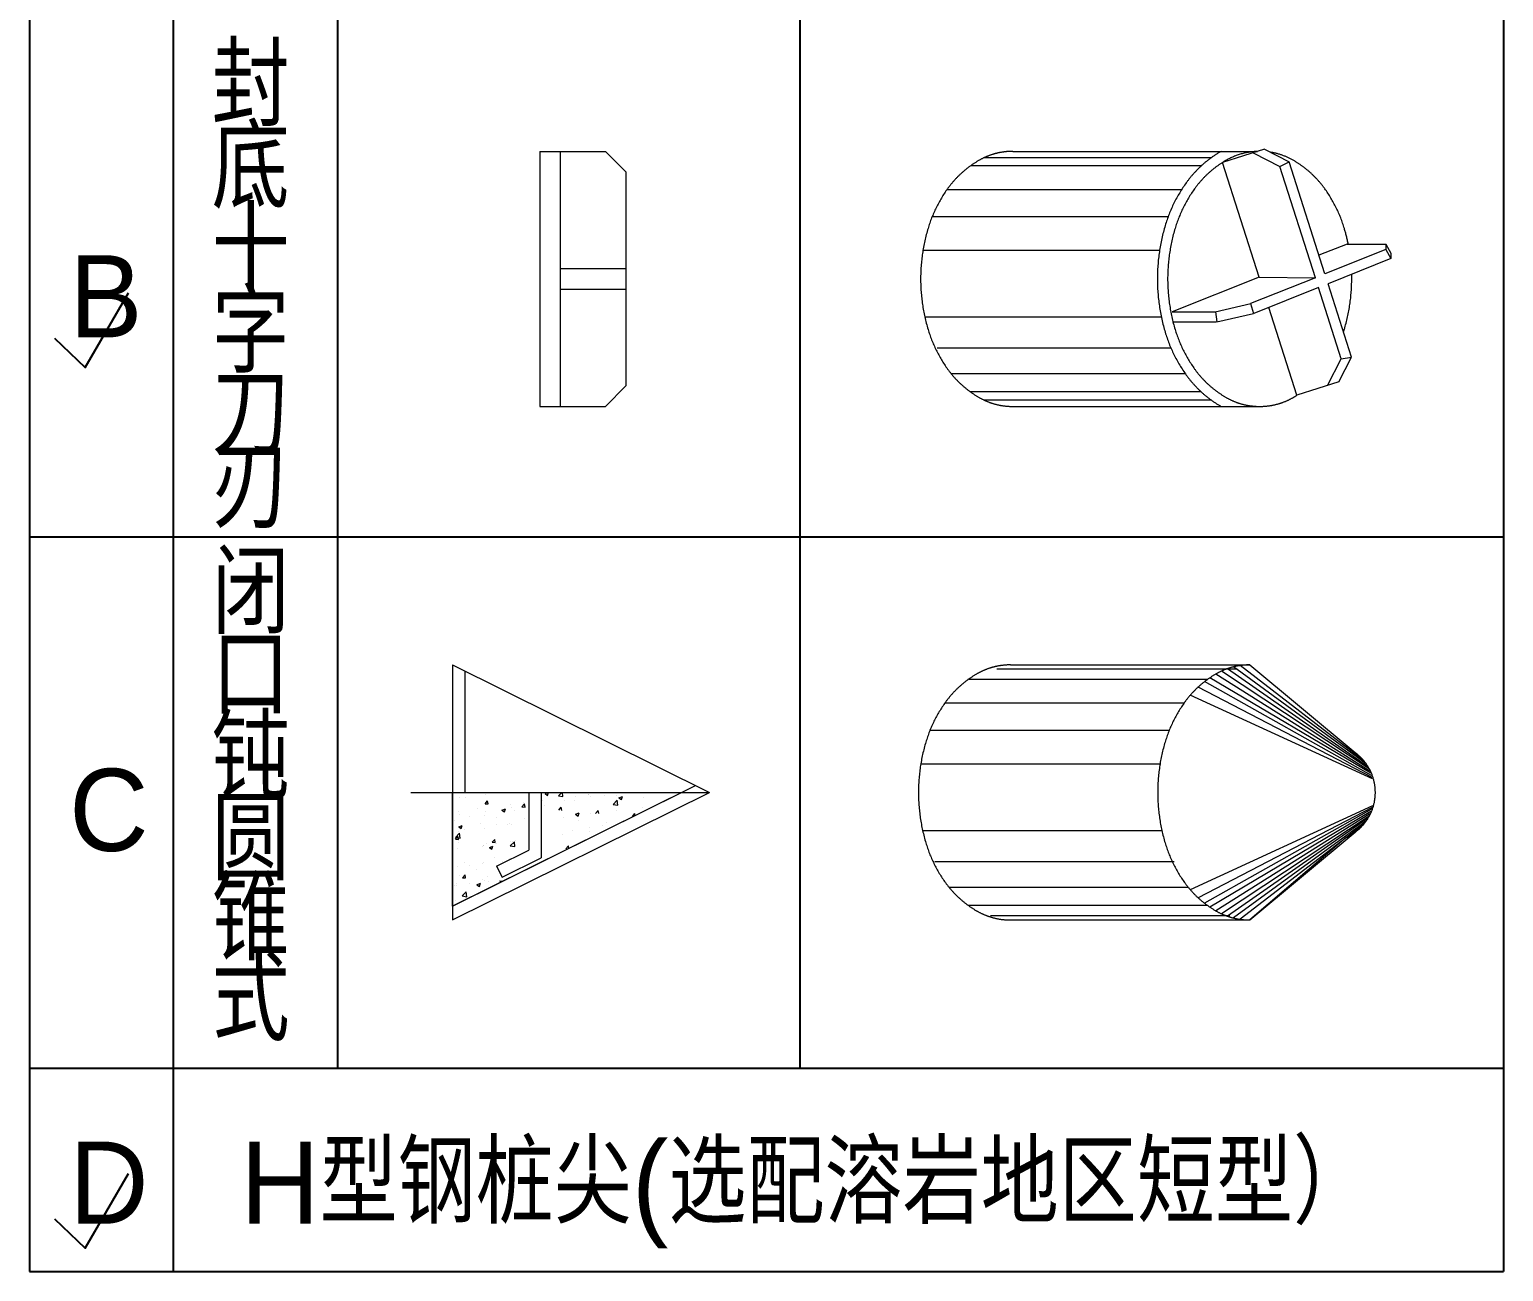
# Model space of a CAD drawing. Extents: x 95752 to 843522, y -411933 to 75567.
# Drawn here: x 238528 to 245703, y -315710 to -309664 of the extents above; entities that cross this region are included whole.
import ezdxf

# ---------------------------------------------------------------- set-up
doc = ezdxf.new("R2010")
doc.units = 0
doc.header["$LTSCALE"] = 1000
doc.header["$MEASUREMENT"] = 0
doc.linetypes.add('DASH', pattern=[0.35, 0.25, -0.1])
doc.layers.add('13', color=4, linetype='Continuous')
doc.layers.add('STEEL', color=6, linetype='Continuous')
doc.layers.add('2', color=4, linetype='Continuous', lineweight=20)
doc.styles.add('HZ', font='hztxt_e.shx', dxfattribs={"bigfont": 'hzdx.shx'})

# ---------------------------------------------------------------- blocks, each defined once
blk = doc.blocks.new('*X455')
at = {"color": 0}
for p, q in [((45155.2, 10891.7), (45155.2, 10891.7)), ((45157.7, 10868.8), (45157.7, 10868.8)), ((45183.5, 10869), (45183.5, 10869)), ((45281.4, 10839.4), (45293.5, 10853.8)), ((45281.4, 10839.4), (45296.3, 10838.1)), ((45284, 10884.9), (45284, 10884.9)), ((45296.4, 10838.1), (45293.5, 10853.8)), ((45329.3, 10894), (45329.3, 10894)), ((45404.5, 10834.6), (45404.5, 10834.6)), ((45460.7, 10823.8), (45472.8, 10838.1)), ((45467.1, 10842.9), (45467.1, 10842.9)), ((45475.7, 10822.4), (45472.8, 10838.1)), ((45561.8, 10855.3), (45561.8, 10855.3)), ((45572.9, 10888.3), (45587.9, 10894.1)), ((45572.9, 10888.3), (45585.4, 10879.9)), ((45585.4, 10879.9), (45590.1, 10894.1)), ((45637.8, 10877.2), (45654, 10894.1)), ((45637.8, 10877.2), (45660, 10873.8)), ((45653, 10888.8), (45653, 10888.8)), ((45660, 10873.7), (45657.6, 10894.1)), ((45665.5, 10854), (45665.5, 10854)), ((45716.3, 10856.6), (45716.3, 10856.6)), ((45719.7, 10876.1), (45719.7, 10876.1)), ((45782.3, 10884.4), (45782.3, 10884.4)), ((45786.5, 10883.1), (45786.5, 10883.1)), ((45795.3, 10872.7), (45795.3, 10872.7)), ((45862.1, 10881.6), (45862.1, 10881.6)), ((45904.6, 10835.8), (45924.1, 10856.1)), ((45904.6, 10835.8), (45926.8, 10832.4)), ((45919.9, 10877.5), (45919.9, 10877.5)), ((45923.7, 10890.3), (45923.7, 10890.3)), ((45926.8, 10832.4), (45924.1, 10856.1)), ((45932.2, 10868.3), (45949.7, 10875)), ((45932.2, 10868.3), (45944.6, 10859.9)), ((45944.6, 10859.9), (45949.7, 10875)), ((46053.4, 10871.9), (46053.4, 10871.9)), ((45152, 10801.4), (45152, 10801.4)), ((45154.7, 10785.6), (45154.7, 10785.6)), ((45204, 10777.9), (45204, 10777.9)), ((45246.7, 10813.8), (45246.7, 10813.8)), ((45278.9, 10781.5), (45278.9, 10781.5)), ((45281, 10801.6), (45281, 10801.6)), ((45337.4, 10772.3), (45337.4, 10772.3)), ((45362.9, 10807.7), (45380.4, 10814.4)), ((45362.9, 10807.7), (45375.3, 10799.3)), ((45375.3, 10799.3), (45380.4, 10814.4)), ((45410.8, 10820.4), (45410.8, 10820.4)), ((45424.7, 10806.5), (45424.7, 10806.5)), ((45460.7, 10823.8), (45475.7, 10822.5)), ((45470.9, 10766.7), (45470.9, 10766.7)), ((45570.5, 10831.5), (45570.5, 10831.5)), ((45640, 10808.1), (45652.1, 10822.4)), ((45655, 10806.7), (45652.1, 10822.4)), ((45662.4, 10770.8), (45662.4, 10770.8)), ((45722.1, 10787.7), (45739.7, 10794.4)), ((45722.1, 10787.7), (45734.6, 10779.3)), ((45734.6, 10779.3), (45739.7, 10794.4)), ((45792.3, 10789.5), (45792.3, 10789.5)), ((45819.4, 10792.4), (45831.4, 10806.7)), ((45834.3, 10791), (45831.4, 10806.7)), ((45920.6, 10807.1), (45920.6, 10807.1)), ((45998.7, 10776.7), (46010.7, 10791.1)), ((46012.4, 10781.8), (46010.7, 10791)), ((46046.9, 10823.1), (46046.9, 10823.1)), ((45133.1, 10756.5), (45133.1, 10756.5)), ((45137.3, 10675.1), (45156.8, 10695.4)), ((45151.7, 10702.4), (45151.7, 10702.4)), ((45152.8, 10727.1), (45170.3, 10733.8)), ((45152.8, 10727.1), (45165.2, 10718.7)), ((45159.5, 10671.6), (45156.8, 10695.3)), ((45165.3, 10718.6), (45170.3, 10733.8)), ((45180.9, 10715.2), (45180.9, 10715.2)), ((45256.7, 10744.4), (45256.7, 10744.4)), ((45277.9, 10718.4), (45277.9, 10718.4)), ((45338.8, 10736), (45338.8, 10736)), ((45390.1, 10738.7), (45390.1, 10738.7)), ((45401.4, 10744.3), (45401.4, 10744.3)), ((45407.8, 10737.1), (45407.8, 10737.1)), ((45706, 10707.4), (45706, 10707.4)), ((45737.8, 10755.4), (45737.8, 10755.4)), ((45789.2, 10706.3), (45789.2, 10706.3)), ((45790.5, 10721.8), (45790.5, 10721.8)), ((45851.8, 10732.4), (45851.8, 10732.4)), ((45871.2, 10749.8), (45871.2, 10749.8)), ((45136.8, 10667.1), (45148.8, 10681.5)), ((45136.8, 10667.1), (45151.7, 10665.8)), ((45137.3, 10675.1), (45159.5, 10671.6)), ((45151.7, 10665.7), (45148.8, 10681.4)), ((45154.2, 10650.9), (45154.2, 10650.9)), ((45268.6, 10632.3), (45268.6, 10632.3)), ((45273, 10637.4), (45273, 10637.4)), ((45274.9, 10635.2), (45274.9, 10635.2)), ((45287.7, 10645.2), (45287.7, 10645.2)), ((45302, 10626.4), (45319.5, 10633.1)), ((45302, 10626.4), (45314.5, 10618)), ((45314.5, 10618), (45319.5, 10633.1)), ((45316.1, 10651.4), (45328.1, 10665.8)), ((45316.1, 10651.4), (45331, 10650.1)), ((45331, 10650.1), (45328.2, 10665.7)), ((45335.6, 10645.7), (45335.6, 10645.7)), ((45404.1, 10633.7), (45423.6, 10654)), ((45404.1, 10633.7), (45426.3, 10630.2)), ((45404.7, 10653.9), (45404.7, 10653.9)), ((45414.4, 10657.3), (45414.4, 10657.3)), ((45421.1, 10639.6), (45421.1, 10639.6)), ((45426.3, 10630.2), (45423.6, 10654)), ((45430.3, 10658.1), (45430.3, 10658.1)), ((45659.4, 10687.5), (45659.4, 10687.5)), ((45674.7, 10620), (45686.8, 10634.4)), ((45689.2, 10621.3), (45686.8, 10634.4)), ((45148.6, 10619.2), (45148.6, 10619.2)), ((45182.7, 10552.4), (45182.7, 10552.4)), ((45271.9, 10552), (45271.9, 10552)), ((45328.5, 10577.4), (45328.5, 10577.4)), ((45364.5, 10559.5), (45364.5, 10559.5)), ((45401.7, 10570.7), (45401.7, 10570.7)), ((45145.6, 10536), (45145.6, 10536)), ((45158.2, 10489.5), (45158.2, 10489.5)), ((45171.5, 10479), (45183.5, 10493.4)), ((45171.5, 10479), (45186.4, 10477.7)), ((45186.4, 10477.7), (45183.5, 10493.4)), ((45207.2, 10538.8), (45207.2, 10538.8)), ((45239, 10517.5), (45239, 10517.5)), ((45269.8, 10547.1), (45269.8, 10547.1)), ((45291.7, 10483.9), (45291.7, 10483.9)), ((45132.4, 10439.9), (45132.4, 10439.9)), ((45141.5, 10440.2), (45141.5, 10440.2)), ((45142.5, 10452.7), (45142.5, 10452.7)), ((45170.4, 10390.2), (45189.9, 10410.5)), ((45192.7, 10386.7), (45189.9, 10410.4)), ((45204.1, 10448.5), (45204.1, 10448.5)), ((45241.2, 10445.1), (45258.7, 10451.8)), ((45241.2, 10445.1), (45253.6, 10436.7)), ((45253.7, 10436.7), (45258.7, 10451.8)), ((45268.8, 10468.7), (45268.8, 10468.7)), ((45278.2, 10464.9), (45278.2, 10464.9)), ((45298.7, 10460.9), (45298.7, 10460.9)), ((45350.8, 10463.4), (45365.7, 10462)), ((45138.3, 10349.8), (45138.3, 10349.8)), ((45139.5, 10369.5), (45139.5, 10369.5)), ((45170.4, 10390.2), (45192.7, 10386.7)), ((45189.3, 10390.4), (45189.3, 10390.4))]:
    blk.add_line(p, q, dxfattribs=at)

msp = doc.modelspace()

# ---------------------------------------------------------------- linework, layer by layer
for p, q in [((242278.2, -306333.7), (242278.2, -314720.1)), ((239228.1, -307133.7), (239228.1, -315709.9))]:
    msp.add_line(p, q)
at = {"color": 7}
for p, q in [((238528.1, -312133.6), (245703.3, -312133.6)), ((238528.1, -314720.1), (245703.3, -314720.1))]:
    msp.add_line(p, q, dxfattribs=at)
at = {"layer": '13', "color": 6}
for points in [[(238650.3, -311166.4), (238800, -311309.5), (239010, -310945.8)], [(238650.3, -315453.8), (238800, -315596.9), (239010, -315233.1)]]:
    msp.add_lwpolyline(points, dxfattribs=at)
at = {"layer": '2', "linetype": 'DASH', "ltscale": 15}
for p, q in [((244539.5, -310245.9), (244335.5, -310311)), ((244539.5, -310245.9), (244660, -310308.1)), ((241011.7, -310256.9), (241011.7, -311498.6)), ((241011.7, -310256.9), (241111.7, -310256.9)), ((241111.7, -310256.9), (241111.7, -311498.6)), ((241111.7, -310256.9), (241331.7, -310256.9)), ((241331.7, -310256.9), (241431.7, -310356.9)), ((243178.2, -310286.3), (244282.7, -310286.3)), ((243314, -310256.9), (244505.1, -310256.9)), ((244513.6, -310868.9), (244335.5, -310311)), ((244484, -310263.6), (244614.9, -310331.2)), ((244614.9, -310331.2), (244660, -310308.1)), ((244834, -310853.3), (244660, -310308.1)), ((241431.7, -310356.9), (241431.7, -311398.6)), ((243110.5, -310326.1), (244233.5, -310326.1)), ((244787.5, -310871.9), (244614.9, -310331.2)), ((242994.7, -310442.2), (244136.9, -310442.2)), ((242922.3, -310574.2), (244071.1, -310574.2)), ((242877.4, -310738), (244029.3, -310738)), ((244942.1, -310707.9), (244805.1, -310762.6)), ((245130.2, -310735.1), (244834, -310853.3)), ((244942.1, -310707.9), (245132.1, -310707.9)), ((245130.2, -310707.9), (245155, -310751.8)), ((245130.2, -310707.9), (245130.2, -310735.1)), ((245130.2, -310735.1), (245155, -310779.1)), ((245155, -310751.8), (245155, -310779.1)), ((241111.7, -310827.7), (241431.7, -310827.7)), ((241111.7, -310827.7), (241431.7, -310827.7)), ((245155, -310779.1), (244849.3, -310901)), ((244513.6, -310868.9), (244090.8, -311037.5)), ((244787.5, -310871.9), (244471.1, -310998.1)), ((244513.6, -310868.9), (244787.5, -310871.9)), ((241111.7, -310927.7), (241431.7, -310927.7)), ((244802.7, -310919.6), (244487.5, -311045.4)), ((244913.3, -311266.1), (244802.7, -310919.6)), ((244963.5, -311258.8), (244849.3, -310901)), ((244090.8, -311037.5), (244301.6, -311037.5)), ((244299.4, -311037.8), (244472.6, -310997.6)), ((244301.6, -311037.5), (244307.3, -311087.3)), ((244471.1, -310998.1), (244486.1, -311045.8)), ((244697.3, -311444.4), (244560.6, -311016.2)), ((242886.2, -311062.8), (244037.5, -311062.8)), ((244092, -311087.5), (244305.1, -311087.5)), ((244307.3, -311087.3), (244486.1, -311045.8)), ((242946.1, -311213.3), (244083.9, -311213.3)), ((244845.8, -311397), (244913.3, -311266.1)), ((244901.3, -311379.3), (244963.5, -311258.8)), ((244913.3, -311266.1), (244963.5, -311258.8)), ((241331.7, -311498.6), (241431.7, -311398.6)), ((243013.8, -311338.5), (244153.7, -311338.5)), ((244901.3, -311379.3), (244697.3, -311444.4)), ((243106.1, -311426.1), (244230, -311426.1)), ((243171.4, -311466), (244278.4, -311466)), ((241011.7, -311498.6), (241111.7, -311498.6)), ((241111.7, -311498.6), (241331.7, -311498.6)), ((243314, -311498.6), (244516.4, -311498.6)), ((240588, -312756.9), (240588, -313998.6)), ((240588, -312756.9), (241838.1, -313377.7)), ((243303.5, -312756.9), (244468, -312756.9)), ((245023.3, -313223.6), (244420.8, -312760.3)), ((244468, -312756.9), (244980.7, -313183.9)), ((240648, -312786.7), (240648, -313377.7)), ((243100, -312826.1), (244264.5, -312826.1)), ((243237.6, -312776.3), (244402.1, -312776.3)), ((245057, -313284.5), (244273.9, -312819.7)), ((245052.6, -313273.6), (244303.1, -312801.4)), ((245049.4, -313262.6), (244331.2, -312786.8)), ((245041.7, -313250.6), (244359.2, -312775.4)), ((245034, -313238.5), (244389, -312766.5)), ((245065.8, -313311.9), (244178.8, -312903.9)), ((245064.7, -313304.3), (244217.2, -312864.5)), ((245061.4, -313295.5), (244248.2, -312838.3)), ((242984.2, -312942.2), (244148.7, -312942.2)), ((242911.8, -313074.1), (244076.3, -313074.1)), ((242866.9, -313238), (244031.5, -313238)), ((240588, -313931.6), (241770.7, -313344.2)), ((241703.2, -313377.7), (240588, -313931.6)), ((240588, -313931.6), (240588, -313377.7)), ((240588, -313998.6), (241838.1, -313377.7)), ((240958.6, -313377.7), (240958.6, -313658.5)), ((241018.6, -313377.7), (241018.6, -313695.7)), ((245065.8, -313443.5), (244178.8, -313851.5)), ((245064.7, -313451.2), (244217.2, -313890.9)), ((245061.4, -313459.9), (244248.2, -313917.1)), ((245057, -313470.9), (244273.9, -313935.8)), ((245052.6, -313481.9), (244303.1, -313954.1)), ((245049.4, -313492.8), (244331.2, -313968.7)), ((245041.7, -313504.9), (244359.2, -313980)), ((245034, -313516.9), (244389, -313988.9)), ((245023.3, -313531.8), (244420.8, -313995.2)), ((242875.7, -313562.8), (244040.2, -313562.8)), ((244468, -313998.6), (244980.7, -313571.5)), ((244937.9, -313596.4), (244468, -313998.6)), ((240802.1, -313736.2), (240958.6, -313658.5)), ((240828.8, -313790), (241018.6, -313695.7)), ((240802.1, -313736.2), (240828.8, -313790)), ((242935.6, -313713.3), (244100.1, -313713.3)), ((243003.3, -313838.5), (244167.8, -313838.5)), ((243095.6, -313926.1), (244260.1, -313926.1)), ((243205.9, -313976), (244370.4, -313976)), ((243303.5, -313998.6), (244468, -313998.6))]:
    msp.add_line(p, q, dxfattribs=at)
at = {"layer": '2', "color": 3, "linetype": 'DASH', "ltscale": 15}
msp.add_line((240384.6, -313377.7), (241838.1, -313377.7), dxfattribs=at)
at = {"layer": '2', "linetype": 'DASH', "ltscale": 15}
for points in [[(243314, -310256.9, 0.131023), (243150.7, -310300.4, 0.106557), (242997.2, -310438.7, 0.083851), (242901.9, -310632.2, 0.072735), (242866, -310877.7, 0.072735), (242901.9, -311123.3, 0.083851), (242997.2, -311316.7, 0.106557), (243150.7, -311455, 0.131023), (243314, -311498.6, 0.131023)], [(244328.5, -310256.9, 0.00023), (244328.2, -310257.1, 0.106557), (244159.1, -310409.5, 0.083851), (244056.4, -310617.8, 0.072735), (244018.4, -310877.7, 0.072735), (244056.4, -311137.6, 0.083851), (244159.1, -311346, 0.106557), (244328.2, -311498.4, 0.00023), (244328.5, -311498.6, 0.131023)], [(244504.5, -310257.1, 0.121752), (244353.1, -310300.4, 0.106557), (244199.7, -310438.7, 0.083851), (244104.4, -310632.2, 0.072735), (244068.4, -310877.7, 0.072735), (244104.4, -311123.3, 0.083851), (244199.7, -311316.7, 0.106557), (244353.1, -311455, 0.131023), (244516.4, -311498.6, 0.131023), (244679.7, -311455, 0.010494), (244697.3, -311444.4, 0.083851)], [(244947.4, -310707.9, 0.022774), (244928.5, -310632.2, 0.083851), (244833.2, -310438.7, 0.106557), (244679.7, -310300.4, 0.090283), (244569, -310261.1, 0.131023)], [(244924.4, -311136.4, 0.005304), (244928.5, -311123.3, 0.072735), (244964.4, -310877.7, 0.006557), (244964.1, -310855.2, 0.083851)], [(243303.5, -312756.9, 0.131023), (243140.2, -312800.4, 0.106557), (242986.7, -312938.7, 0.083851), (242891.4, -313132.2, 0.072735), (242855.5, -313377.7, 0.072735), (242891.4, -313623.3, 0.083851), (242986.7, -313816.7, 0.106557), (243140.2, -313955, 0.131023), (243303.5, -313998.6, 0.131023)], [(244468, -312756.9, 0.131023), (244304.7, -312800.4, 0.106557), (244151.2, -312938.7, 0.083851), (244055.9, -313132.2, 0.072735), (244020, -313377.7, 0.072735), (244055.9, -313623.3, 0.083851), (244151.2, -313816.7, 0.106557), (244304.7, -313955, 0.131023), (244468, -313998.6, 0.131023)]]:
    msp.add_lwpolyline(points, format="xyb", dxfattribs=at)
msp.add_arc((244839.6, -313377.7), 239.8, 294.20752, 53.92493, dxfattribs=at)
at = {"layer": 'STEEL'}
for p, q in [((238528.1, -306333.7), (238528.1, -315709.9)), ((240028.1, -306333.7), (240028.1, -314720.1)), ((245703.3, -306333.7), (245703.3, -315709.9)), ((238528.1, -315709.9), (245703.3, -315709.9))]:
    msp.add_line(p, q, dxfattribs=at)

# ---------------------------------------------------------------- block references
at = {"layer": '2', "linetype": 'DASH', "ltscale": 15, "xscale": 0.9999974754173308, "yscale": 0.9999974754173308, "zscale": 0.9999974754173308}
msp.add_blockref('*X455', (195464.8, -324271.8), dxfattribs=at)

# ---------------------------------------------------------------- texts
at = {"color": 7, "style": 'HZ'}
for s, height, p in [('封', 400, (239414.7, -310135.1)), ('底', 400, (239414.7, -310535.1)), ('十', 400, (239414.7, -310935.1)), ('B', 400, (238721.4, -311162.5)), ('字', 400, (239414.7, -311335.1)), ('刀', 400, (239414.7, -311735.1)), ('刃', 400, (239414.7, -312090.1)), ('闭', 400, (239414.7, -312606.5)), ('口', 400, (239414.7, -313006.5)), ('钝', 400, (239414.7, -313406.4)), ('C', 400, (238721.4, -313662.5)), ('圆', 400, (239414.7, -313806.4)), ('锥', 400, (239414.7, -314194.6)), ('式', 400, (239414.7, -314586.3)), ('H型钢桩尖(选配溶岩地区短型）', 399.999, (239554.1, -315477.2)), ('D', 400, (238721.4, -315477.2))]:
    msp.add_text(s, height=height, dxfattribs=at).set_placement(p)

doc.saveas('drawing.dxf')
